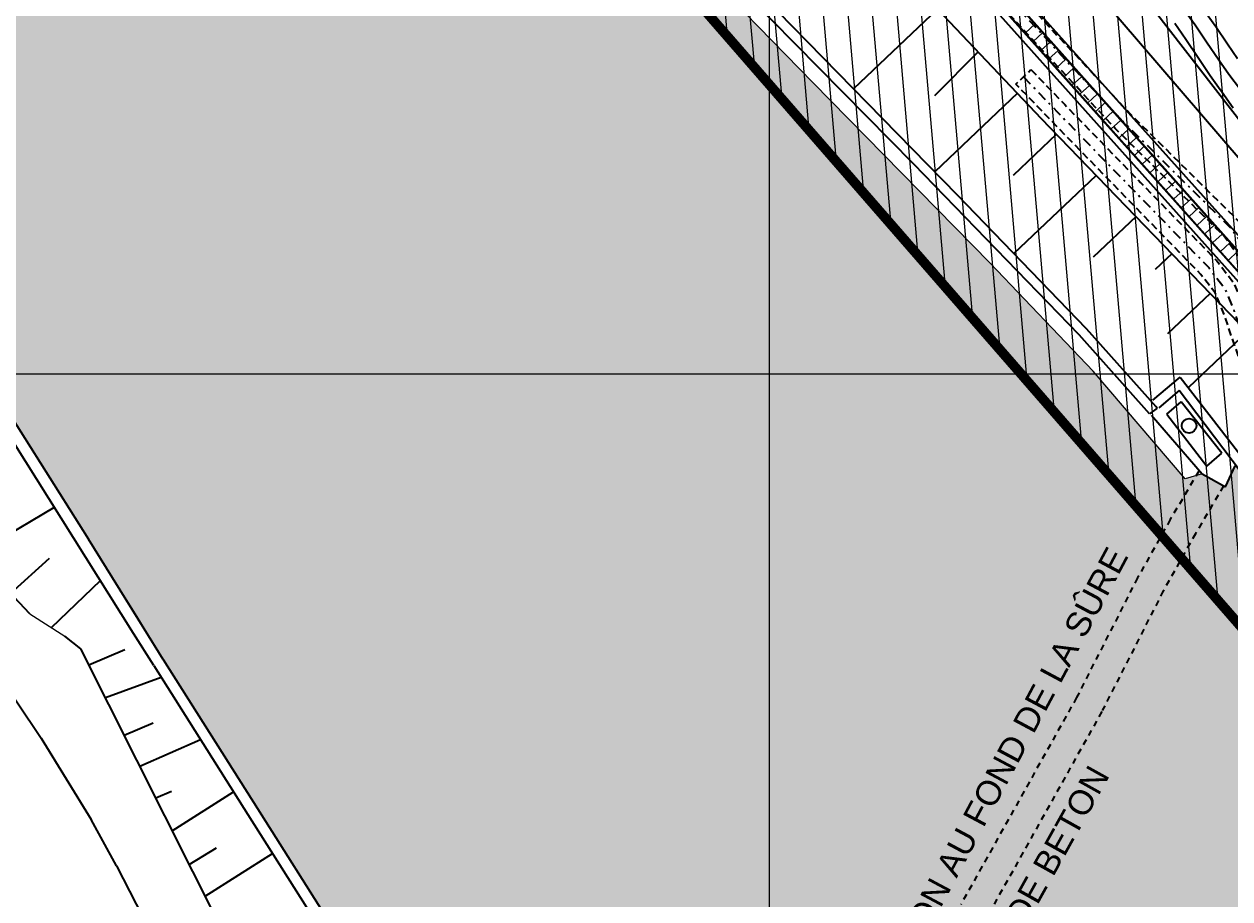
# Model space of a CAD drawing. Header units: metres. Extents: x 62264 to 62602, y 108404 to 109101.
# Drawn here: x 62411.9 to 62473.6, y 108523.1 to 108567.9 of the extents above; entities that cross this region are included whole.
import ezdxf

# ---------------------------------------------------------------- set-up
doc = ezdxf.new("R2010")
doc.units = ezdxf.units.M
doc.header["$MEASUREMENT"] = 0
for name, pattern in [('DASHED', [2.25, 2, -0.25]), ('DOT', [0.55, 0.3, -0.25]), ('TRATTEGGIATA2', [0.375, 0.25, -0.125]), ('TRATTOPUNTO2', [0.5, 0.25, -0.125, 0, -0.125])]:
    doc.linetypes.add(name, pattern=pattern)
doc.layers.add('0_Col__Red_0.50', color=14, linetype='Continuous', lineweight=50)
doc.layers.add('0_Hatch', color=2, linetype='Continuous', lineweight=9)
for name, color, linetype in [('Bâti', 7, 'Continuous'), ('CANALISATION', 2, 'Continuous'), ('colore lago', 131, 'Continuous'), ('Conduite 1000', 170, 'Continuous'), ('coordinate', 2, 'Continuous'), ('curve livello 1m', 2, 'Continuous'), ('GéoSEBESélec', 6, 'Continuous'), ('LIN025CO', 7, 'Continuous'), ('pendenze', 2, 'Continuous'), ('Per+Mod Surf', 7, 'Continuous'), ('Strade', 7, 'Continuous'), ('TalusHautBas', 7, 'Continuous'), ('TEXT035', 1, 'Continuous')]:
    doc.layers.add(name, color=color, linetype=linetype)
doc.layers.add('Colori bordi', color=5, linetype='Continuous', plot=False)
doc.styles.add('ARIAL', font='arial.ttf')

# ---------------------------------------------------------------- blocks, each defined once
blk = doc.blocks.new('CIRCLE')
at = {"color": 0}
blk.add_circle((0, 0), 0.375, dxfattribs=at)
at = {"flags": 1}
for tag, p in [('POINTNUMBER', (0, 0)), ('COMMENT', (0, -1.25))]:
    blk.add_attdef(tag, p, '', height=1, dxfattribs=at)

msp = doc.modelspace()

# ---------------------------------------------------------------- hatches: boundary and pattern name
at = {"layer": '0_Hatch'}
h = msp.add_hatch(dxfattribs=at)
h.set_pattern_fill('ANSI31', color=80, scale=10, angle=50)
h.paths.add_polyline_path([(62442.323, 108573.649), (62456.71, 108587.8), (62475.029, 108572.561), (62488.11, 108576.805), (62493.781, 108549.443), (62532.883, 108500.608), (62517.169, 108487.597)])
at = {"layer": 'colore lago', "linetype": 'Continuous', "lineweight": 0}
msp.add_hatch(color=256, dxfattribs=at).paths.add_polyline_path([(62379.582, 108610.581), (62385.62, 108600.92), (62400.115, 108577.726), (62397.691, 108576.2), (62399.555, 108573.013), (62400.542, 108570.997), (62402.182, 108566.645), (62403.779, 108562.376), (62405.518, 108558.228), (62408.196, 108552.888), (62411.192, 108547.807), (62415.156, 108541.54), (62417.677, 108537.481), (62418.985, 108535.375), (62423.804, 108527.74), (62427.401, 108522.066), (62428.917, 108522.33), (62431.999, 108520.483), (62435.209, 108517.103), (62435.248, 108508.375), (62442.532, 108497.745), (62448.327, 108490.271), (62457.902, 108478.106), (62469.007, 108462.331), (62468.89, 108461.981), (62477.152, 108449.843), (62486.864, 108436.011), (62496.889, 108418.536), (62504.8, 108403.974), (62555.468, 108403.974), (62553.625, 108410.285), (62549.503, 108421.578), (62547.915, 108426.777), (62544.897, 108437.007), (62544.493, 108444.651), (62545.356, 108452.699), (62543.608, 108459.606), (62537.06, 108468.431), (62530.397, 108473.862), (62527.61, 108478.063), (62523.513, 108483.362), (62517.305, 108489.509), (62515.162, 108489.283), (62513.59, 108490.987), (62513.852, 108495.246), (62507.206, 108504.157), (62503.622, 108511.488), (62498.446, 108513.908), (62498.734, 108517.605), (62497.529, 108519.355), (62494.043, 108521.362), (62486.495, 108527.481), (62482.972, 108532.63), (62482.017, 108536.249), (62479.567, 108536.234), (62477.321, 108539.69), (62478.815, 108540.254), (62477.114, 108542.25), (62476.542, 108543.256), (62476.712, 108543.943), (62475.5, 108543.172), (62473.872, 108545.329), (62473.367, 108544.22), (62472.168, 108544.884), (62471.307, 108544.63), (62466.582, 108550.14), (62461.323, 108555.669), (62452.234, 108564.908), (62445.975, 108571.355), (62438.597, 108578.993), (62431.968, 108586.051), (62422.759, 108596.383), (62419.614, 108600.43), (62408.579, 108615.912), (62402.883, 108625.049), (62402.43, 108624.768), (62397.589, 108621.762), (62392.271, 108618.46)])

# ---------------------------------------------------------------- linework, layer by layer
at = {"layer": '0_Col__Red_0.50', "color": 80, "const_width": 0.5}
msp.add_lwpolyline([(62442.323, 108573.649), (62456.71, 108587.8), (62475.029, 108572.561), (62488.11, 108576.805), (62493.781, 108549.443), (62532.883, 108500.608), (62517.169, 108487.597)], close=True, dxfattribs=at)
at = {"layer": 'Bâti', "linetype": 'Continuous'}
for p, q in [((62450.071, 108583.829), (62475.352, 108555.586)), ((62448.972, 108582.719), (62474.19, 108554.546)), ((62442.358, 108576.818), (62459.629, 108559.171)), ((62457.407, 108560.728), (62447.629, 108570.66)), ((62465.872, 108551.992), (62457.407, 108560.728)), ((62459.629, 108559.171), (62466.225, 108552.321)), ((62469.475, 108547.959), (62465.872, 108551.992)), ((62466.225, 108552.321), (62469.797, 108548.318)), ((62469.644, 108548.644), (62471.052, 108549.835)), ((62471.052, 108549.835), (62475.564, 108543.98)), ((62470.994, 108549.143), (62469.95, 108548.252)), ((62475.5, 108543.172), (62470.994, 108549.143)), ((62469.86, 108548.233), (62469.475, 108547.959)), ((62469.86, 108548.233), (62469.797, 108548.318)), ((62470.366, 108547.939), (62471.098, 108548.562)), ((62473.178, 108545.93), (62471.102, 108548.566)), ((62417.463, 108536.711), (62410.691, 108547.511)), ((62411.192, 108547.807), (62415.156, 108541.54)), ((62469.579, 108547.875), (62472.168, 108544.884)), ((62470.366, 108547.939), (62472.411, 108545.277)), ((62472.411, 108545.277), (62473.178, 108545.93)), ((62473.367, 108544.22), (62473.855, 108545.291)), ((62472.168, 108544.884), (62473.367, 108544.22)), ((62418.012, 108536.942), (62415.156, 108541.54)), ((62418.495, 108535.065), (62417.463, 108536.711)), ((62418.985, 108535.375), (62418.012, 108536.942)), ((62418.985, 108535.375), (62423.804, 108527.74)), ((62418.495, 108535.065), (62423.314, 108527.43)), ((62423.804, 108527.74), (62427.989, 108521.138)), ((62423.314, 108527.429), (62427.19, 108521.315))]:
    msp.add_line(p, q, dxfattribs=at)
at = {"layer": 'Bâti', "linetype": 'DOT'}
for p, q in [((62471.995, 108545.009), (62470.535, 108542.537)), ((62473.267, 108544.257), (62471.807, 108541.785)), ((62470.535, 108542.537), (62468.861, 108539.553)), ((62471.824, 108541.814), (62470.15, 108538.83)), ((62468.861, 108539.553), (62465.739, 108533.423)), ((62470.179, 108538.882), (62467.057, 108532.752)), ((62465.739, 108533.423), (62459.812, 108522.821)), ((62467.031, 108532.701), (62461.104, 108522.099))]:
    msp.add_line(p, q, dxfattribs=at)
at = {"layer": 'CANALISATION', "linetype": 'Continuous', "lineweight": 0}
for p, q in [((62449.219, 108582.968), (62478.257, 108550.428)), ((62463.122, 108567.463), (62463.598, 108567.9)), ((62463.522, 108567.016), (62463.997, 108567.453)), ((62463.921, 108566.568), (62464.397, 108567.005)), ((62464.321, 108566.12), (62464.796, 108566.557)), ((62464.721, 108565.672), (62465.196, 108566.109)), ((62465.12, 108565.225), (62465.596, 108565.662)), ((62465.52, 108564.777), (62465.995, 108565.214)), ((62465.919, 108564.329), (62466.395, 108564.766)), ((62466.319, 108563.882), (62466.794, 108564.319)), ((62466.718, 108563.434), (62467.194, 108563.871)), ((62467.118, 108562.986), (62467.593, 108563.423)), ((62467.517, 108562.539), (62467.993, 108562.976)), ((62467.917, 108562.091), (62468.392, 108562.528)), ((62468.316, 108561.643), (62468.792, 108562.08)), ((62468.716, 108561.195), (62469.191, 108561.632)), ((62469.115, 108560.748), (62469.591, 108561.185)), ((62469.515, 108560.3), (62469.99, 108560.737)), ((62469.915, 108559.852), (62470.39, 108560.289)), ((62470.314, 108559.405), (62470.79, 108559.842)), ((62470.714, 108558.957), (62471.189, 108559.394)), ((62471.113, 108558.509), (62471.589, 108558.946)), ((62471.513, 108558.061), (62471.988, 108558.498)), ((62471.912, 108557.614), (62472.388, 108558.051)), ((62472.312, 108557.166), (62472.787, 108557.603)), ((62472.711, 108556.718), (62473.187, 108557.155)), ((62473.111, 108556.271), (62473.586, 108556.708)), ((62473.51, 108555.823), (62473.986, 108556.26))]:
    msp.add_line(p, q, dxfattribs=at)
at = {"layer": 'CANALISATION', "linetype": 'Continuous', "lineweight": 0, "flags": 128}
for points in [[(62478.785, 108550.882), (62449.709, 108583.463)], [(62478.823, 108550.914), (62449.744, 108583.499)], [(62478.295, 108550.461), (62449.254, 108583.004)]]:
    msp.add_lwpolyline(points, dxfattribs=at)
at = {"layer": 'Colori bordi', "linetype": 'Continuous', "lineweight": 0, "flags": 128}
for points in [[(62494.043, 108521.362), (62486.495, 108527.481), (62482.972, 108532.63), (62482.017, 108536.249), (62479.567, 108536.234), (62477.321, 108539.69), (62478.815, 108540.254), (62477.114, 108542.25), (62476.542, 108543.256), (62476.712, 108543.943), (62475.5, 108543.172), (62473.872, 108545.329), (62473.367, 108544.22), (62472.168, 108544.884), (62471.307, 108544.63), (62466.582, 108550.14), (62461.323, 108555.669), (62452.234, 108564.908), (62445.975, 108571.355), (62438.597, 108578.993), (62431.968, 108586.051), (62422.759, 108596.383), (62419.614, 108600.43), (62408.579, 108615.912)], [(62411.192, 108547.807), (62415.156, 108541.54), (62417.677, 108537.481), (62418.985, 108535.375), (62423.804, 108527.74), (62427.401, 108522.066)]]:
    msp.add_lwpolyline(points, dxfattribs=at)
at = {"layer": 'Conduite 1000', "linetype": 'TRATTEGGIATA2', "ltscale": 1.5, "flags": 128}
for points, elevation in [([(62462.951, 108569.266), (62468.482, 108563.313), (62474.066, 108557.787), (62475.014, 108556.513), (62475.806, 108554.754), (62477.042, 108551.158), (62484.673, 108530.139), (62485.796, 108527.96), (62486.539, 108527.03), (62496.147, 108515.461), (62498.015, 108513.188), (62499.314, 108511.67), (62499.508, 108511.447), (62501.86, 108508.75), (62502.044, 108508.532), (62503.096, 108507.296), (62503.169, 108507.21), (62506.669, 108502.962), (62510.917, 108497.796), (62515.172, 108492.623), (62520.198, 108486.553), (62525.225, 108480.482), (62530.361, 108474.313), (62535.499, 108468.144), (62540.212, 108462.497), (62544.926, 108456.851), (62565.713, 108432.084), (62567.128, 108430.36), (62568.411, 108428.898), (62569.163, 108427.961), (62570.114, 108426.834), (62570.457, 108426.45), (62575.082, 108420.662), (62582.399, 108411.97), (62582.754, 108410.872), (62581.736, 108410.542), (62581.445, 108411.441), (62574.254, 108419.984), (62569.64, 108425.759), (62569.306, 108426.133), (62568.337, 108427.281), (62567.592, 108428.209), (62566.312, 108429.667), (62564.89, 108431.401), (62544.106, 108456.164), (62539.391, 108461.812), (62534.677, 108467.459), (62529.539, 108473.629), (62524.402, 108479.799), (62519.374, 108485.87), (62514.347, 108491.942), (62510.09, 108497.117), (62505.844, 108502.281), (62502.347, 108506.525), (62502.28, 108506.604), (62501.229, 108507.839), (62501.048, 108508.052), (62498.701, 108510.744), (62498.504, 108510.971), (62497.195, 108512.501), (62495.322, 108514.78), (62485.71, 108526.354), (62484.894, 108527.375), (62483.691, 108529.709), (62476.034, 108550.802), (62474.81, 108554.36), (62474.086, 108555.967), (62473.256, 108557.084), (62467.714, 108562.568), (62462.167, 108568.537)], 279.04), ([(62463.405, 108565.574), (62465.133, 108563.791), (62469.02, 108559.793), (62472.915, 108555.789), (62473.768, 108554.683), (62474.27, 108553.501), (62475.053, 108551.212), (62475.959, 108548.424), (62476.864, 108545.64), (62482.403, 108528.776), (62483.598, 108526.257), (62484.158, 108525.609), (62494.437, 108513.44), (62495.976, 108511.575), (62496.99, 108510.456), (62498.469, 108508.942), (62499.969, 108507.403), (62500.142, 108507.214), (62501.341, 108505.952), (62503.051, 108503.871), (62504.767, 108501.782), (62509.889, 108495.622), (62515.014, 108489.461), (62518.195, 108485.622), (62525.264, 108477.098), (62530.391, 108470.978), (62534.032, 108466.633), (62535.529, 108464.845), (62535.642, 108464.708), (62536.737, 108463.404), (62545.242, 108453.253), (62545.418, 108453.044), (62561.204, 108434.247), (62563.166, 108431.887), (62565.561, 108428.98), (62566.396, 108428.011), (62567.418, 108426.731), (62568.805, 108425.067), (62572.623, 108420.422), (62576.608, 108415.646), (62580.658, 108410.792), (62581.152, 108409.337), (62580.139, 108408.993), (62579.709, 108410.26), (62575.787, 108414.96), (62571.799, 108419.739), (62567.981, 108424.384), (62566.589, 108426.054), (62565.572, 108427.328), (62564.743, 108428.291), (62562.342, 108431.205), (62560.383, 108433.561), (62544.599, 108452.356), (62544.422, 108452.566), (62535.917, 108462.716), (62534.82, 108464.023), (62534.706, 108464.161), (62533.211, 108465.946), (62529.571, 108470.291), (62524.442, 108476.413), (62517.372, 108484.939), (62514.19, 108488.777), (62509.066, 108494.938), (62503.943, 108501.1), (62502.224, 108503.191), (62500.538, 108505.243), (62499.359, 108506.485), (62499.192, 108506.668), (62497.703, 108508.194), (62496.211, 108509.723), (62495.167, 108510.875), (62493.616, 108512.754), (62483.344, 108524.914), (62482.694, 108525.668), (62481.407, 108528.378), (62475.846, 108545.308), (62474.941, 108548.093), (62474.037, 108550.874), (62473.27, 108553.119), (62472.836, 108554.139), (62472.105, 108555.087), (62468.252, 108559.048), (62464.365, 108563.045), (62462.637, 108564.829)], 277.833)]:
    msp.add_lwpolyline(points, close=True, dxfattribs=dict(at, elevation=elevation))
at = {"layer": 'Conduite 1000', "linetype": 'TRATTOPUNTO2', "ltscale": 2, "flags": 128}
for points, elevation in [([(62462.559, 108568.901), (62468.098, 108562.94), (62473.661, 108557.435), (62474.55, 108556.24), (62475.308, 108554.557), (62476.538, 108550.98), (62484.182, 108529.924), (62485.345, 108527.667), (62486.124, 108526.692), (62495.734, 108515.121), (62497.605, 108512.844), (62498.909, 108511.32), (62499.105, 108511.096), (62501.454, 108508.401), (62501.636, 108508.186), (62502.688, 108506.95), (62502.758, 108506.868), (62506.256, 108502.622), (62510.504, 108497.456), (62514.759, 108492.282), (62519.786, 108486.211), (62524.813, 108480.14), (62529.95, 108473.971), (62535.088, 108467.802), (62539.801, 108462.154), (62544.516, 108456.507), (62565.301, 108431.742), (62566.72, 108430.013), (62568.001, 108428.553), (62568.75, 108427.621), (62569.71, 108426.484), (62570.049, 108426.105), (62574.668, 108420.323), (62581.922, 108411.705), (62582.245, 108410.707)], 279.04), ([(62463.021, 108565.201), (62464.749, 108563.418), (62468.636, 108559.42), (62472.51, 108555.438), (62473.302, 108554.411), (62473.77, 108553.31), (62474.545, 108551.043), (62475.45, 108548.258), (62476.355, 108545.474), (62481.905, 108528.577), (62483.146, 108525.962), (62483.751, 108525.261), (62494.026, 108513.097), (62495.571, 108511.225), (62496.601, 108510.09), (62498.086, 108508.568), (62499.58, 108507.036), (62499.751, 108506.85), (62500.939, 108505.597), (62502.637, 108503.531), (62504.355, 108501.441), (62509.478, 108495.28), (62514.602, 108489.119), (62517.784, 108485.281), (62524.853, 108476.755), (62529.981, 108470.634), (62533.622, 108466.289), (62535.117, 108464.503), (62535.231, 108464.366), (62536.327, 108463.06), (62544.832, 108452.909), (62545.008, 108452.7), (62560.794, 108433.904), (62562.754, 108431.546), (62565.152, 108428.636), (62565.984, 108427.67), (62567.003, 108426.392), (62568.393, 108424.725), (62572.211, 108420.08), (62576.198, 108415.303), (62580.184, 108410.526), (62580.646, 108409.165)], 277.833)]:
    msp.add_lwpolyline(points, dxfattribs=dict(at, elevation=elevation))
at = {"layer": 'coordinate', "linetype": 'Continuous', "lineweight": 0}
for p, q in [((62450, 108735.452), (62450, 108403.974)), ((62300, 108550), (62587, 108550))]:
    msp.add_line(p, q, dxfattribs=at)
at = {"layer": 'curve livello 1m', "flags": 128}
for points in [[(62473.98, 108566.132), (62473.459, 108566.883), (62472.862, 108567.765), (62472.432, 108568.377), (62472.432, 108568.377), (62471.833, 108569.068), (62471.145, 108569.856), (62471.145, 108569.856), (62470.975, 108570.075), (62470.451, 108570.701), (62469.81, 108571.45), (62469.492, 108571.822)], [(62470.767, 108567.954), (62471.329, 108567.132), (62471.965, 108566.19), (62472.584, 108565.281), (62473.093, 108564.556), (62473.2, 108564.417), (62473.76, 108563.625)], [(62471.402, 108568.44), (62471.812, 108567.864), (62472.399, 108567), (62473.021, 108566.082), (62473.536, 108565.344), (62474.136, 108564.564)]]:
    msp.add_lwpolyline(points, dxfattribs=at)
at = {"layer": 'LIN025CO', "linetype": 'Continuous'}
msp.add_line((62469.779, 108568.539), (62484.853, 108549.08), dxfattribs=at)
at = {"layer": 'LIN025CO', "linetype": 'Continuous', "lineweight": 0}
msp.add_line((62412.147, 108537.715), (62413.944, 108536.564), dxfattribs=at)
at = {"layer": 'pendenze', "linetype": 'Continuous'}
for p, q in [((62458.621, 108568.677), (62454.32, 108564.596)), ((62460.706, 108566.479), (62458.465, 108564.239)), ((62462.711, 108564.366), (62458.477, 108560.348)), ((62464.718, 108562.264), (62462.501, 108560.161)), ((62466.744, 108560.162), (62462.506, 108556.141)), ((62468.784, 108558.047), (62466.598, 108555.974)), ((62470.62, 108556.142), (62469.768, 108555.333)), ((62472.578, 108554.112), (62470.392, 108552.039)), ((62474.471, 108552.149), (62471.466, 108549.298)), ((62409.471, 108540.828), (62413.414, 108543.168)), ((62411.162, 108538.749), (62413.16, 108540.563)), ((62413.258, 108537.004), (62415.762, 108539.423)), ((62415.18, 108535.095), (62417.015, 108535.889)), ((62416.018, 108533.427), (62418.869, 108534.472)), ((62416.987, 108531.498), (62418.464, 108532.137)), ((62417.785, 108529.909), (62420.885, 108531.279)), ((62418.602, 108528.284), (62419.398, 108528.628)), ((62419.444, 108526.607), (62422.583, 108528.588)), ((62420.315, 108524.875), (62421.706, 108525.724)), ((62421.133, 108523.247), (62424.58, 108525.432))]:
    msp.add_line(p, q, dxfattribs=at)
at = {"layer": 'Per+Mod Surf', "linetype": 'Continuous'}
msp.add_line((62469.779, 108568.539), (62484.853, 108549.08), dxfattribs=at)
at = {"layer": 'Strade', "linetype": 'Continuous'}
for p, q in [((62462.477, 108574.533), (62474.22, 108560.86)), ((62416.596, 108524.802), (62415.287, 108527.177))]:
    msp.add_line(p, q, dxfattribs=at)
at = {"layer": 'Strade', "linetype": 'Continuous', "flags": 128}
for points in [[(62406.615, 108540.437), (62412.728, 108531.351), (62415.287, 108527.177)], [(62416.596, 108524.802), (62418.95, 108520.213), (62421.986, 108513.53), (62422.175, 108513.052), (62425.713, 108502.868), (62426.202, 108501.403), (62428.128, 108494.198), (62430.896, 108485.52), (62433.855, 108478.462), (62436.825, 108472.415), (62448.507, 108449.841), (62461.388, 108424.865), (62464.891, 108417.593), (62468.406, 108409.468), (62470.478, 108403.974)]]:
    msp.add_lwpolyline(points, dxfattribs=at)
at = {"layer": 'TalusHautBas', "linetype": 'Continuous'}
for p, q in [((62453.569, 108574.001), (62463.936, 108563.075)), ((62477.075, 108549.448), (62463.936, 108563.075)), ((62412.147, 108537.715), (62410.544, 108539.399)), ((62414.765, 108535.92), (62413.944, 108536.564)), ((62422.684, 108520.16), (62414.765, 108535.92))]:
    msp.add_line(p, q, dxfattribs=at)

# ---------------------------------------------------------------- block references
at = {"layer": 'GéoSEBESélec', "linetype": 'DASHED'}
msp.add_blockref('CIRCLE', (62471.5, 108547.339), dxfattribs=at)

# ---------------------------------------------------------------- texts
at = {"layer": 'TEXT035', "linetype": 'Continuous', "lineweight": 0, "style": 'ARIAL'}
for s, rotation, p in [('CANALISATION AU FOND DE LA SÛRE', 61.88492, (62453.334, 108512.421)), ('RECOUVERTE DE BETON', 60.84015, (62456.974, 108510.644))]:
    msp.add_text(s, height=1.25, rotation=rotation, dxfattribs=at).set_placement(p)

doc.saveas('drawing.dxf')
